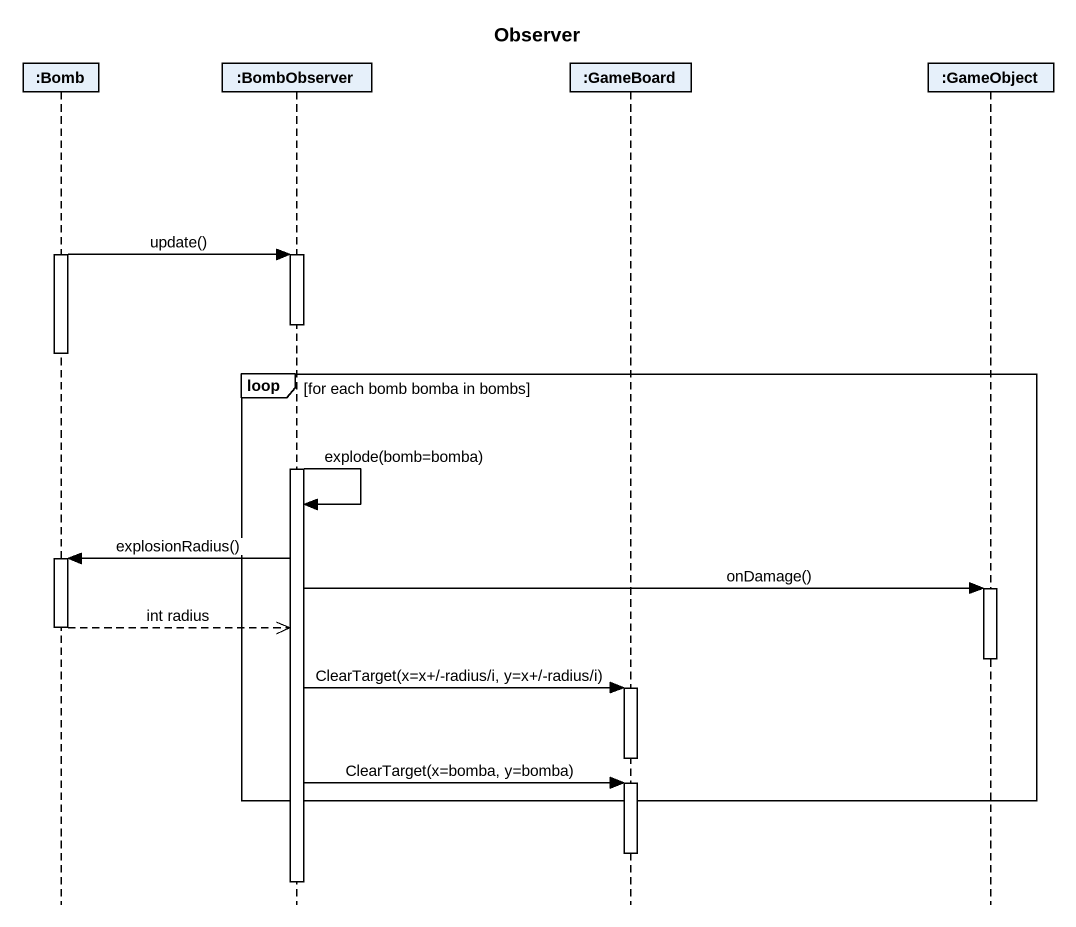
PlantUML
@startuml
title Observer
hide footbox
participant ":Bomb" as Bomb
participant ":BombObserver" as BombObserver
participant ":GameBoard" as GameBoard
participant ":GameObject" as GameObject

activate Bomb
Bomb -> BombObserver : update()
activate BombObserver
deactivate Bomb
loop for each bomb bomba in bombs
  BombObserver -> BombObserver : explode(bomb=bomba)
  BombObserver -> Bomb : explosionRadius()
  activate Bomb
  BombObserver -> GameObject : onDamage()
  activate GameObject
  Bomb -->> BombObserver : int radius
  deactivate Bomb
  deactivate GameObject
  BombObserver -> GameBoard : ClearTarget(x=x+/-radius/i, y=x+/-radius/i)
  activate GameBoard
  deactivate GameBoard
  BombObserver -> GameBoard : ClearTarget(x=bomba, y=bomba)
  activate GameBoard
end
deactivate GameBoard
deactivate BombObserver
@enduml
